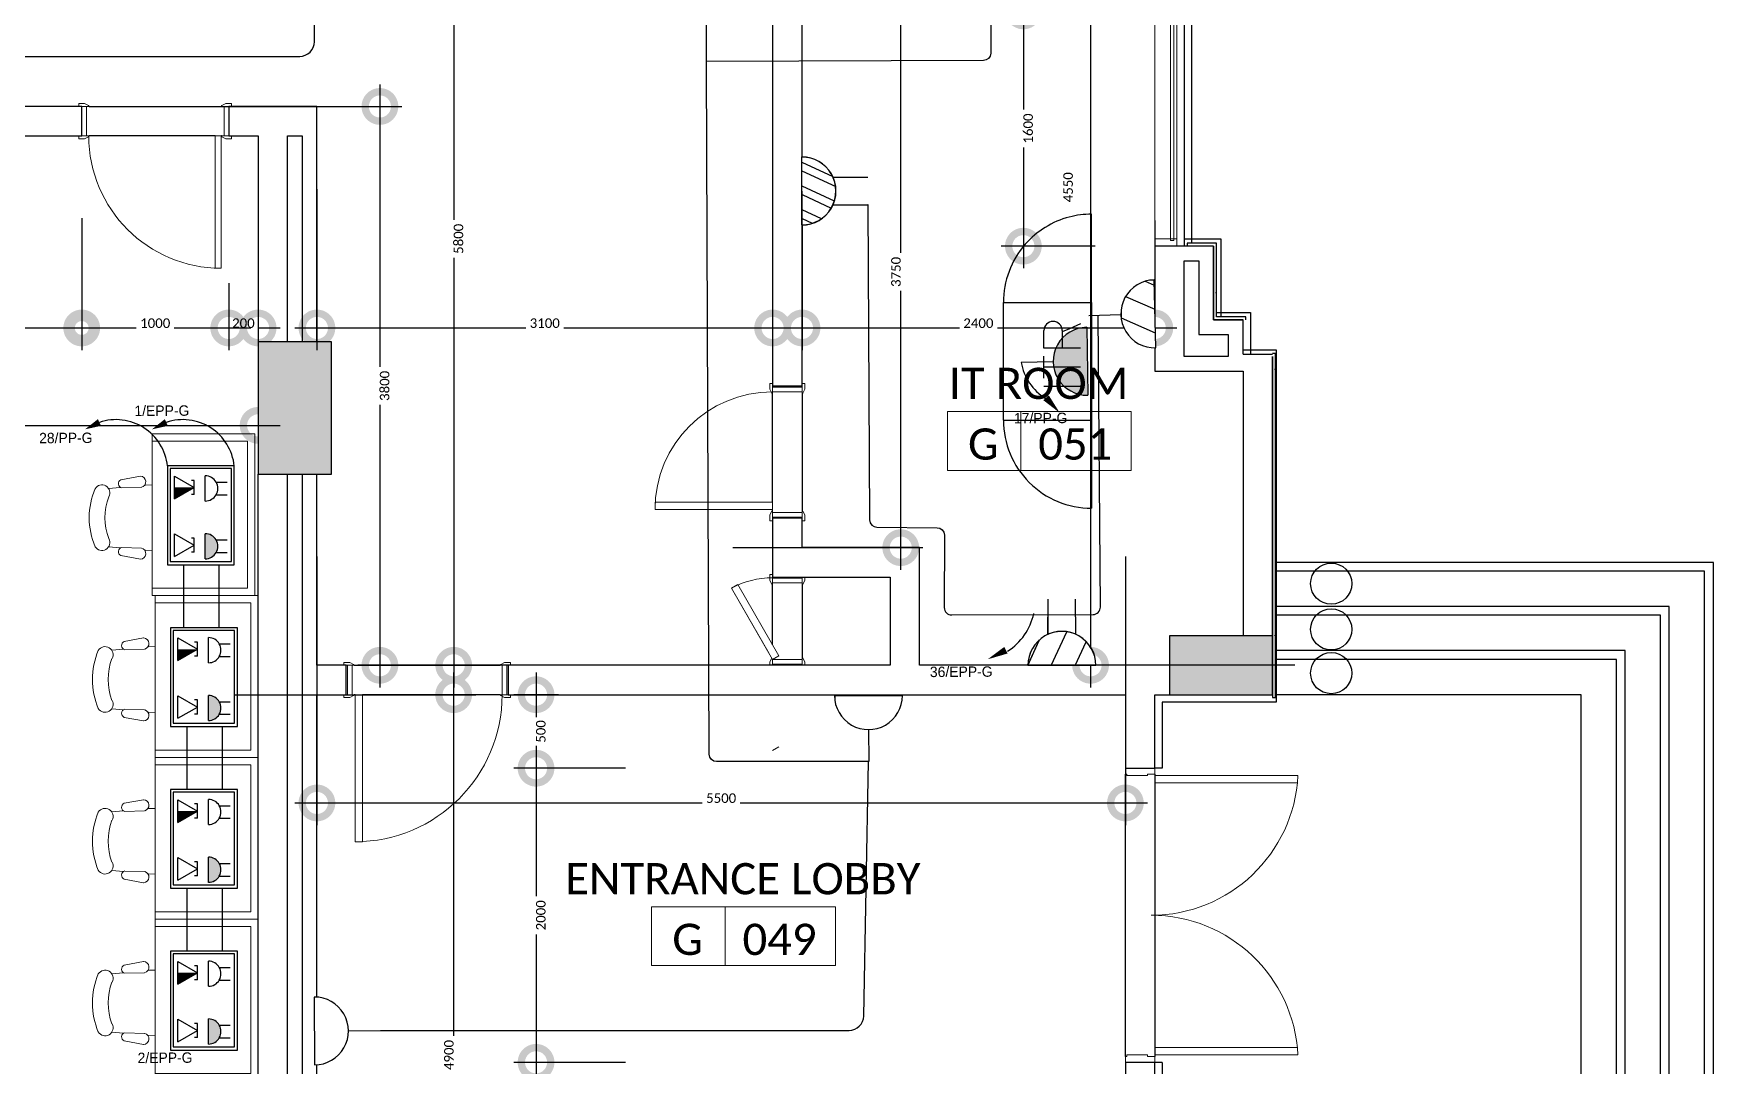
# Model space of a CAD drawing. Header units: metres. Extents: x 15.7 to 112.1, y 4.7 to 71.5.
# Drawn here: x 86.07 to 97.49, y 49.73 to 56.74 of the extents above; entities that cross this region are included whole.
import ezdxf

# ---------------------------------------------------------------- set-up
doc = ezdxf.new("R2010")
doc.units = ezdxf.units.M
doc.set_wipeout_variables(frame=1)
doc.linetypes.add('ECG_Line-Ptrn-Sold', pattern=[9144.001, 9144, -0.001])
doc.layers.get('0').update_dxf_attribs({"color": 3})
for name, color, linetype in [('00', 252, 'Continuous'), ('E-SOCKET', 3, 'Continuous'), ('EL. BLOCK', 3, 'Continuous'), ('PW', 4, 'Continuous')]:
    doc.layers.add(name, color=color, linetype=linetype)
for name, color, linetype, lineweight in [('03-A-XR-GF$0$A-FURN', 55, 'Continuous', 5), ('A-DETL-GENF', 92, 'Continuous', 13), ('A-DIM', 7, 'Continuous', 5), ('A-DOOR', 5, 'Continuous', 5), ('A-ELEV', 1, 'ECG_Line-Ptrn-Sold', 9), ('A-TEXT', 7, 'ECG_Line-Ptrn-Sold', 13), ('A-WIN', 4, 'ECG_Line-Ptrn-Sold', 5), ('E-ELEC-EQPM', 71, 'Continuous', 25)]:
    doc.layers.add(name, color=color, linetype=linetype, lineweight=lineweight)
doc.styles.add('Calibri', font='calibri.ttf', dxfattribs={"height": 0.212639})
doc.dimstyles.new('ECG_Dimn-Detl-100', dxfattribs={"dimscale": 0.3048, "dimtxt": 0.25, "dimasz": 1.312336, "dimexe": 0.492126, "dimexo": 0.0625, "dimgap": 0, "dimtad": 1, "dimdec": 0, "dimlfac": 1000, "dimzin": 0, "dimdsep": 46, "dimtxsty": 'Calibri', "dimblk1": 'DOTSMALL', "dimblk2": 'DOTSMALL', "dimsah": 1, "dimcen": 0.09, "dimdle": 0.492126, "dimazin": 0, "dimtfac": 1, "dimtdec": 4, "dimtix": 1, "dimtmove": 0, "dimatfit": 3, "dimfxl": 0.492126, "dimfxlon": 1, "dimtvp": 1, "dimtolj": 1, "dimtzin": 0, "dimarcsym": 2})
doc.dimstyles.new('ECG_Dimn-Detl-100_1', dxfattribs={"dimscale": 0.3048, "dimtxt": 0.25, "dimasz": 1.312336, "dimexe": 0.492126, "dimexo": 0.0625, "dimgap": 0, "dimtad": 1, "dimdec": 0, "dimlfac": 1000, "dimzin": 0, "dimdsep": 46, "dimtxsty": 'Calibri', "dimblk1": 'DOTSMALL', "dimblk2": 'DOTSMALL', "dimsah": 1, "dimcen": 0.09, "dimdle": 0.492126, "dimazin": 0, "dimtfac": 1, "dimtdec": 4, "dimtix": 1, "dimtmove": 2, "dimatfit": 3, "dimfxl": 0.492126, "dimfxlon": 1, "dimtvp": 1, "dimtolj": 1, "dimtzin": 0, "dimarcsym": 2})
doc.dimstyles.new('ECG_Dimn-Detl-100_2', dxfattribs={"dimscale": 0.3048, "dimtxt": 0.25, "dimasz": 1.312336, "dimexe": 0.492126, "dimexo": 0.0625, "dimgap": 0, "dimtad": 1, "dimdec": 0, "dimlfac": 1000, "dimzin": 0, "dimdsep": 46, "dimtxsty": 'Calibri', "dimblk1": 'DOTSMALL', "dimblk2": 'DOTSMALL', "dimsah": 1, "dimcen": 0.09, "dimdle": 0.492126, "dimazin": 0, "dimtfac": 1, "dimtdec": 4, "dimtix": 1, "dimtmove": 0, "dimatfit": 3, "dimfxl": 0.492126, "dimfxlon": 1, "dimtvp": 1, "dimtolj": 1, "dimtzin": 0, "dimarcsym": 2})
doc.dimstyles.new('ECG_Dimn-Detl-100_4', dxfattribs={"dimscale": 0.3048, "dimtxt": 0.25, "dimasz": 0.82021, "dimexe": 0.492126, "dimexo": 0.0625, "dimgap": 0, "dimtad": 1, "dimdec": 0, "dimlfac": 1000, "dimzin": 0, "dimdsep": 46, "dimtxsty": 'Calibri', "dimblk1": 'OBLIQUE', "dimblk2": 'DOTSMALL', "dimsah": 1, "dimcen": 0.09, "dimdle": 0.492126, "dimazin": 0, "dimtfac": 1, "dimtdec": 4, "dimtix": 1, "dimtmove": 0, "dimatfit": 3, "dimfxl": 0.492126, "dimfxlon": 1, "dimtvp": 1, "dimtolj": 1, "dimtzin": 0, "dimarcsym": 2})
pattern_1 = [(0, (0, 0), (0.406, 0.102), [0.034, -0.271, 0.034, -0.271, -1.626]), (0, (0, 0), (0.406, 0.102), [-0.61, 0.034, -0.576, 0.034, -0.271, -0.711]), (0, (0, 0), (0.406, 0.102), [-1.524, 0.034, -0.17, 0.034, -0.474]), (120, (0.152, 0.051), (-0.29133459, 0.30060631), [0.034, -0.271, 0.034, -0.271, -1.626]), (120, (0.152, 0.051), (-0.29133459, 0.30060631), [-0.61, 0.034, -0.576, 0.034, -0.271, -0.711]), (120, (0.152, 0.051), (-0.29133459, 0.30060631), [-1.524, 0.034, -0.17, 0.034, -0.474]), (240, (0.203, 0.254), (-0.11466541, -0.40260631), [0.034, -0.271, 0.034, -0.271, -1.626]), (240, (0.203, 0.254), (-0.11466541, -0.40260631), [-0.61, 0.034, -0.576, 0.034, -0.271, -0.711]), (240, (0.203, 0.254), (-0.11466541, -0.40260631), [-1.524, 0.034, -0.17, 0.034, -0.474])]

# ---------------------------------------------------------------- blocks, each defined once
blk = doc.blocks.new('ECG_ Door-Single Leaf-Steel - 900x2200 mm-3096168-GROUND FLOOR PLAN')
at = {"layer": 'A-DOOR'}
for p, q in [((-0.467, 0.12), (-0.427, 0.12)), ((-0.467, 0.1), (-0.467, 0.12)), ((-0.427, 0.12), (-0.401, 0.106)), ((0.401, 0.106), (0.427, 0.12)), ((0.427, 0.12), (0.467, 0.12)), ((0.467, 0.12), (0.467, 0.1)), ((-0.397, 0.1), (-0.45, 0.1)), ((-0.442, 0.1), (-0.41, 0.1)), ((-0.442, -0.1), (-0.442, 0.1)), ((-0.41, 0.1), (-0.41, -0.1)), ((0.45, 0.1), (0.397, 0.1)), ((0.41, 0.1), (0.442, 0.1)), ((0.41, -0.1), (0.41, 0.1)), ((0.442, 0.1), (0.442, -0.1)), ((-0.467, -0.12), (-0.467, -0.1)), ((-0.45, -0.1), (-0.397, -0.1)), ((-0.41, -0.1), (-0.442, -0.1)), ((-0.401, -0.106), (-0.427, -0.12)), ((0.34, -0.1), (0.39, -0.1)), ((0.34, -0.9), (0.34, -0.1)), ((0.34, -0.1), (0.34, -0.9)), ((0.39, -0.1), (0.34, -0.1)), ((0.39, -0.1), (0.39, -0.9)), ((0.39, -0.9), (0.39, -0.1)), ((0.397, -0.1), (0.45, -0.1)), ((0.427, -0.12), (0.401, -0.106)), ((0.442, -0.1), (0.41, -0.1)), ((0.467, -0.1), (0.467, -0.12)), ((-0.427, -0.12), (-0.467, -0.12)), ((0.467, -0.12), (0.427, -0.12)), ((0.39, -0.9), (0.34, -0.9)), ((0.34, -0.9), (0.39, -0.9))]:
    blk.add_line(p, q, dxfattribs=at)
for centre, radius, start, end in [((-0.405, 0.099), 0.00806, 7.125, 60.2551), ((0.405, 0.099), 0.00806, 119.7449, 172.875), ((0.39, -0.1), 0.8, 180, 270), ((-0.405, -0.099), 0.00806, 299.7449, 352.875), ((0.405, -0.099), 0.00806, 187.125, 240.2551)]:
    blk.add_arc(centre, radius, start, end, dxfattribs=at)
blk = doc.blocks.new('ECG_Steel Doors and Frames_ External_Double Leaves - ECG_Steel  Doors and Frames_ 2000_2200MM - Double Leaves 4-3097156-GROUND FLOOR PLAN')
at = {"layer": 'A-DOOR'}
for p, q in [((-0.95, 0.1), (-0.95, 1.074)), ((-0.9, 1.07), (-0.9, 0.1)), ((0.9, 1.07), (0.9, 0.1)), ((0.95, 0.1), (0.95, 1.074)), ((-1, 0.1), (-0.96, 0.1)), ((-0.96, 0.1), (-0.96, 0.05)), ((-0.96, 0.05), (-0.95, 0.05)), ((-0.9, 0.1), (-0.95, 0.1)), ((-0.95, 0.05), (-0.95, -0.09)), ((0.9, 0.1), (0.95, 0.1)), ((0.95, 0.05), (0.96, 0.05)), ((0.95, -0.09), (0.95, 0.05)), ((0.96, 0.1), (1, 0.1)), ((0.96, 0.05), (0.96, 0.1)), ((-0.96, -0.1), (-1, -0.1)), ((-0.96, -0.09), (-0.96, -0.1)), ((-0.95, -0.09), (-0.96, -0.09)), ((0.96, -0.09), (0.95, -0.09)), ((0.96, -0.1), (0.96, -0.09)), ((1, -0.1), (0.96, -0.1))]:
    blk.add_line(p, q, dxfattribs=at)
for centre, start, end in [((-1, 0.075), 0, 87.134), ((1, 0.075), 92.866, 180)]:
    blk.add_arc(centre, 1, start, end, dxfattribs=at)
blk = doc.blocks.new('ECG_ Door-Single Leaf-Gnrc - 1000x2200 mm-2067090-GROUND FLOOR PLAN')
at = {"layer": 'A-DOOR'}
for p, q in [((-0.52, 0.12), (-0.48, 0.12)), ((-0.52, 0.1), (-0.52, 0.12)), ((-0.48, 0.12), (-0.454, 0.106)), ((0.454, 0.106), (0.48, 0.12)), ((0.48, 0.12), (0.52, 0.12)), ((0.52, 0.12), (0.52, 0.1)), ((-0.45, 0.1), (-0.5, 0.1)), ((-0.5, 0.1), (-0.468, 0.1)), ((-0.468, 0.1), (-0.468, -0.1)), ((0.5, 0.1), (0.45, 0.1)), ((0.468, 0.1), (0.5, 0.1)), ((0.468, -0.1), (0.468, 0.1)), ((-0.52, -0.12), (-0.52, -0.1)), ((-0.5, -0.1), (-0.45, -0.1)), ((-0.468, -0.1), (-0.5, -0.1)), ((-0.454, -0.106), (-0.48, -0.12)), ((0.408, -0.1), (0.448, -0.1)), ((0.408, -1), (0.408, -0.1)), ((0.408, -0.1), (0.408, -1)), ((0.448, -0.1), (0.408, -0.1)), ((0.448, -0.1), (0.448, -1)), ((0.448, -1), (0.448, -0.1)), ((0.45, -0.1), (0.5, -0.1)), ((0.48, -0.12), (0.454, -0.106)), ((0.5, -0.1), (0.468, -0.1)), ((0.52, -0.1), (0.52, -0.12)), ((-0.48, -0.12), (-0.52, -0.12)), ((0.52, -0.12), (0.48, -0.12)), ((0.448, -1), (0.408, -1)), ((0.408, -1), (0.448, -1))]:
    blk.add_line(p, q, dxfattribs=at)
for centre, radius, start, end in [((-0.458, 0.099), 0.00806, 7.125, 60.2551), ((0.458, 0.099), 0.00806, 119.7449, 172.875), ((-0.458, -0.099), 0.00806, 299.7449, 352.875), ((0.448, -0.1), 0.9, 180, 270), ((0.458, -0.099), 0.00806, 187.125, 240.2551)]:
    blk.add_arc(centre, radius, start, end, dxfattribs=at)
blk = doc.blocks.new('ECG_ Door-Single Leaf-Gnrc - 1100x2200 mm-2522576-GROUND FLOOR PLAN')
at = {"layer": 'A-DOOR'}
for p, q in [((0.44, 1.1), (0.44, 0.1)), ((0.49, 1.1), (0.44, 1.1)), ((0.44, 0.1), (0.44, 1.1)), ((0.44, 1.1), (0.49, 1.1)), ((0.49, 0.1), (0.49, 1.1)), ((0.49, 1.1), (0.49, 0.1)), ((-0.527, 0.12), (-0.567, 0.12)), ((-0.567, 0.12), (-0.567, 0.1)), ((-0.501, 0.106), (-0.527, 0.12)), ((0.527, 0.12), (0.501, 0.106)), ((0.567, 0.12), (0.527, 0.12)), ((0.567, 0.1), (0.567, 0.12)), ((-0.55, 0.1), (-0.497, 0.1)), ((-0.51, 0.1), (-0.542, 0.1)), ((-0.542, 0.1), (-0.542, -0.1)), ((-0.51, -0.1), (-0.51, 0.1)), ((0.44, 0.1), (0.49, 0.1)), ((0.49, 0.1), (0.44, 0.1)), ((0.497, 0.1), (0.55, 0.1)), ((0.51, 0.1), (0.51, -0.1)), ((0.542, 0.1), (0.51, 0.1)), ((0.542, -0.1), (0.542, 0.1)), ((-0.567, -0.1), (-0.567, -0.12)), ((-0.497, -0.1), (-0.55, -0.1)), ((-0.542, -0.1), (-0.51, -0.1)), ((-0.527, -0.12), (-0.501, -0.106)), ((0.55, -0.1), (0.497, -0.1)), ((0.501, -0.106), (0.527, -0.12)), ((0.51, -0.1), (0.542, -0.1)), ((0.567, -0.12), (0.567, -0.1)), ((-0.567, -0.12), (-0.527, -0.12)), ((0.527, -0.12), (0.567, -0.12))]:
    blk.add_line(p, q, dxfattribs=at)
for centre, radius, start, end in [((0.49, 0.1), 1, 90, 180), ((-0.505, 0.099), 0.00806, 7.125, 60.2551), ((0.505, 0.099), 0.00806, 119.7449, 172.875), ((-0.505, -0.099), 0.00806, 299.7449, 352.875), ((0.505, -0.099), 0.00806, 187.125, 240.2551)]:
    blk.add_arc(centre, radius, start, end, dxfattribs=at)
blk = doc.blocks.new('ECG_Door_Single Leave-Cabient - 600x2100 _GCR_  mm-3457584-GROUND FLOOR PLAN')
at = {"layer": 'A-DOOR'}
for p, q in [((0.225, 0.38), (-0.26, 0.1)), ((-0.22, 0.123), (0.225, 0.38)), ((0.25, 0.337), (0.225, 0.38)), ((0.225, 0.38), (0.25, 0.337)), ((-0.235, 0.057), (0.25, 0.337)), ((0.25, 0.337), (-0.235, 0.057)), ((-0.277, 0.12), (-0.3, 0.12)), ((-0.251, 0.106), (-0.277, 0.12)), ((0.277, 0.12), (0.251, 0.106)), ((0.317, 0.12), (0.277, 0.12)), ((0.317, 0.1), (0.317, 0.12)), ((-0.855, 0.057), (-0.88, 0.1)), ((-0.3, 0.1), (-0.26, 0.1)), ((-0.26, 0.1), (-0.292, 0.1)), ((-0.292, 0.1), (-0.292, -0.1)), ((-0.26, 0.1), (-0.235, 0.057)), ((-0.26, -0.1), (-0.26, 0.1)), ((0.247, 0.1), (0.3, 0.1)), ((0.26, 0.1), (0.26, -0.1)), ((0.292, 0.1), (0.26, 0.1)), ((0.292, -0.1), (0.292, 0.1)), ((-0.247, -0.1), (-0.3, -0.1)), ((-0.292, -0.1), (-0.26, -0.1)), ((-0.277, -0.12), (-0.251, -0.106)), ((0.3, -0.1), (0.247, -0.1)), ((0.251, -0.106), (0.277, -0.12)), ((0.26, -0.1), (0.292, -0.1)), ((-0.3, -0.12), (-0.277, -0.12)), ((0.277, -0.12), (0.3, -0.12))]:
    blk.add_line(p, q, dxfattribs=at)
for centre, radius, start, end in [((-0.3, 0.1), 0.595, 360, 28.0737), ((0.255, 0.099), 0.00806, 119.7449, 172.875), ((-0.255, -0.099), 0.00806, 299.7449, 352.875), ((0.255, -0.099), 0.00806, 187.125, 240.2551)]:
    blk.add_arc(centre, radius, start, end, dxfattribs=at)
blk = doc.blocks.new('B806-B02 - CALL CENTER - FURN GROUND FLOOR_dwg_03-A-XR-GF$0$chair-3478258-GROUND FLOOR PLAN')
at = {"layer": '03-A-XR-GF$0$A-FURN'}
for p, q in [((21.982, -2.594), (22.027, -2.595)), ((22.188, -2.615), (22.054, -2.611)), ((22.193, -2.559), (22.061, -2.535)), ((22.199, -2.611), (22.278, -2.618)), ((21.982, -3.041), (22.027, -3.039)), ((22.188, -3.02), (22.054, -3.024)), ((22.193, -3.075), (22.061, -3.099)), ((22.199, -3.023), (22.278, -3.016))]:
    blk.add_line(p, q, dxfattribs=at)
for centre, radius, start, end in [((22.063, -2.573), 0.0384, 93.5132, 255.9932), ((22.182, -2.586), 0.0291, 282.2827, 67.7765), ((22.323, -2.648), 0.0542, 31.265, 209.6825), ((21.898, -2.817), 0.511, 337.2611, 22.7389), ((21.891, -2.817), 0.411, 339.7134, 20.2866), ((22.323, -2.986), 0.0542, 150.3175, 328.735), ((22.063, -3.061), 0.0384, 104.0068, 266.4868), ((22.182, -3.048), 0.0291, 292.2235, 77.7173)]:
    blk.add_arc(centre, radius, start, end, dxfattribs=at)
blk = doc.blocks.new('B806-B02 - CALL CENTER - FURN GROUND FLOOR_dwg_03-A-XR-GF$0$UNIT130-V130-GROUND FLOOR PLAN')
at = {"layer": '03-A-XR-GF$0$A-FURN'}
for p, q in [((-0.725, -1.05), (-0.725, -0.25)), ((-0.025, -1.2), (-0.725, -1.2))]:
    blk.add_line(p, q, dxfattribs=at)
at = {"layer": '03-A-XR-GF$0$A-FURN', "flags": 128}
for points in [[(-0.725, -1.2), (-0.725, -0.1), (-0.025, -0.1)], [(-0.725, -1.15), (-0.075, -1.15), (-0.075, -0.15), (-0.725, -0.15)]]:
    blk.add_lwpolyline(points, dxfattribs=at)
at = {"extrusion": (0, 0, -1), "zscale": -1}
blk.add_blockref('B806-B02 - CALL CENTER - FURN GROUND FLOOR_dwg_03-A-XR-GF$0$chair-3478258-GROUND FLOOR PLAN', (-21.257, 2.147), dxfattribs=at)
blk = doc.blocks.new('B806-B02 - CALL CENTER - FURN GROUND FLOOR_dwg_03-A-XR-GF$0$UNIT130-V152-GROUND FLOOR PLAN')
at = {"layer": '03-A-XR-GF$0$A-FURN'}
for p, q in [((-0.725, -1.05), (-0.725, -0.25)), ((-0.025, -1.2), (-0.725, -1.2))]:
    blk.add_line(p, q, dxfattribs=at)
at = {"layer": '03-A-XR-GF$0$A-FURN', "flags": 128}
for points in [[(-0.725, -1.2), (-0.725, -0.1), (-0.025, -0.1)], [(-0.725, -1.15), (-0.075, -1.15), (-0.075, -0.15), (-0.725, -0.15)]]:
    blk.add_lwpolyline(points, dxfattribs=at)
at = {"extrusion": (0, 0, -1), "zscale": -1}
blk.add_blockref('B806-B02 - CALL CENTER - FURN GROUND FLOOR_dwg_03-A-XR-GF$0$chair-3478258-GROUND FLOOR PLAN', (-21.257, 2.147), dxfattribs=at)
blk = doc.blocks.new('B806-B02 - CALL CENTER - FURN GROUND FLOOR_dwg_03-A-XR-GF$0$UNIT130-V153-GROUND FLOOR PLAN')
at = {"layer": '03-A-XR-GF$0$A-FURN'}
blk.add_line((-0.725, -1.05), (-0.725, -0.25), dxfattribs=at)
at = {"layer": '03-A-XR-GF$0$A-FURN', "flags": 128}
blk.add_lwpolyline([(-0.725, -1.2), (-0.725, -0.1), (-0.025, -0.1), (-0.025, -1.2)], close=True, dxfattribs=at)
blk.add_lwpolyline([(-0.725, -1.15), (-0.075, -1.15), (-0.075, -0.15), (-0.725, -0.15)], dxfattribs=at)
at = {"extrusion": (0, 0, -1), "zscale": -1}
blk.add_blockref('B806-B02 - CALL CENTER - FURN GROUND FLOOR_dwg_03-A-XR-GF$0$chair-3478258-GROUND FLOOR PLAN', (-21.257, 2.147), dxfattribs=at)
blk = doc.blocks.new('B806-B02 - CALL CENTER - FURN GROUND FLOOR_dwg-3278331-GROUND FLOOR PLAN')
at = {"rotation": 359.9999845375016}
for name, p in [('B806-B02 - CALL CENTER - FURN GROUND FLOOR_dwg_03-A-XR-GF$0$UNIT130-V153-GROUND FLOOR PLAN', (87.597, 54.121)), ('B806-B02 - CALL CENTER - FURN GROUND FLOOR_dwg_03-A-XR-GF$0$UNIT130-V152-GROUND FLOOR PLAN', (87.619, 53.021)), ('B806-B02 - CALL CENTER - FURN GROUND FLOOR_dwg_03-A-XR-GF$0$UNIT130-V130-GROUND FLOOR PLAN', (87.619, 51.921)), ('B806-B02 - CALL CENTER - FURN GROUND FLOOR_dwg_03-A-XR-GF$0$UNIT130-V130-GROUND FLOOR PLAN', (87.619, 50.821))]:
    blk.add_blockref(name, p, dxfattribs=at)
blk = doc.blocks.new('Rectangular Mullion - ECG-LEFT-END-MULION-DETAIL-2110308-GROUND FLOOR PLAN')
at = {"layer": 'A-ELEV'}
for p, q in [((72.844, 18.947), (72.844, 17.447)), ((72.95, 18.947), (72.974, 18.947)), ((72.95, 17.447), (72.95, 18.947)), ((72.974, 18.947), (72.974, 17.447)), ((72.994, 18.947), (72.994, 17.447)), ((72.974, 17.447), (72.95, 17.447))]:
    blk.add_line(p, q, dxfattribs=at)
blk = doc.blocks.new('Rectangular Mullion - ECG-LEFT-END-MULION-DETAIL-3044803-GROUND FLOOR PLAN')
at = {"layer": 'A-WIN'}
for p, q in [((0, 0.032), (-0.05, 0.032)), ((-0.05, 0.032), (-0.05, 0.012)), ((-0.05, 0.012), (-0.038, 0.012)), ((-0.038, 0.012), (-0.038, -0.012)), ((0, -0.118), (0, 0.032)), ((-0.05, -0.012), (-0.05, -0.118)), ((-0.038, -0.012), (-0.05, -0.012)), ((-0.05, -0.118), (0, -0.118))]:
    blk.add_line(p, q, dxfattribs=at)
blk = doc.blocks.new('ECG_G-Tag-Room - ECG_G-Tag-Room-Engl-1568319-GROUND FLOOR PLAN')
at = {"layer": 'A-TEXT'}
for p, q in [((-0.00625, 0), (-0.00625, -0.004)), ((0.00625, 0), (-0.00625, 0)), ((-0.00125, -0.004), (-0.00125, 0)), ((0.00625, 0), (0.00625, -0.004)), ((0.00625, -0.004), (-0.00625, -0.004))]:
    blk.add_line(p, q, dxfattribs=at)
blk = doc.blocks.new('_DotSmall')
at = {"color": 0, "linetype": 'ByBlock', "const_width": 0.5}
blk.add_lwpolyline([(-0.0625, 0, 1), (0.0625, 0, 1)], format="xyb", close=True, dxfattribs=at)
blk = doc.blocks.new('_Oblique')
at = {"color": 0, "linetype": 'ByBlock', "lineweight": -2}
blk.add_line((-0.5, -0.5), (0.5, 0.5), dxfattribs=at)
blk = doc.blocks.new('SS')
at = {"color": 3}
blk.add_wipeout([(-0.231, 0), (-0.222, 0.062), (-0.202, 0.111), (-0.167, 0.159), (-0.126, 0.193), (-0.069, 0.22), (-0.025, 0.229), (0.05, 0.225), (0.112, 0.201), (0.155, 0.171), (0.195, 0.123), (0.218, 0.077), (0.229, 0.025), (0.229, 0)], dxfattribs=at)
at = {"layer": 'E-SOCKET', "color": 3}
for points in [[(0, 0.231), (-0.002, 0.449)], [(0.231, 0), (-0.231, 0)]]:
    blk.add_lwpolyline(points, dxfattribs=at)
blk.add_arc((0, 0), 0.231, 359.9102, 180.0898, dxfattribs=at)
blk = doc.blocks.new('DS')
h = blk.add_hatch()
h.set_pattern_fill('ANSI31', color=3)
h.set_pattern_definition([(45, (-2469.6962, 715.3544), (-2.245064, 2.245064), [])])
h.paths.add_polyline_path([(0.195, 0.124), (0.155, 0.171), (0.112, 0.202), (0.05, 0.226), (-0.025, 0.23), (-0.069, 0.22), (-0.126, 0.194), (-0.167, 0.16), (-0.202, 0.111), (-0.222, 0.062), (-0.231, 0), (0.229, 0), (0.229, 0.026), (0.218, 0.077)])
edge = h.paths.add_edge_path()
edge.add_line((0.195, 0.124), (0.218, 0.077))
edge.add_line((0.229, 0), (-0.231, 0))
edge.add_line((-0.126, 0.194), (-0.069, 0.22))
at = {"color": 3}
blk.add_wipeout([(-0.231, 0), (-0.222, 0.062), (-0.202, 0.111), (-0.167, 0.16), (-0.126, 0.194), (-0.069, 0.22), (-0.025, 0.23), (0.05, 0.226), (0.112, 0.202), (0.155, 0.171), (0.195, 0.124), (0.218, 0.077), (0.229, 0.026), (0.229, 0)], dxfattribs=at)
at = {"layer": 'E-SOCKET', "color": 3}
for points in [[(-0.095, 0.211), (-0.094, 0.449)], [(0.094, 0.211), (0.093, 0.449)], [(0.231, 0), (-0.231, 0)]]:
    blk.add_lwpolyline(points, dxfattribs=at)
blk.add_arc((0, 0), 0.231, 359.9102, 180.0898, dxfattribs=at)
blk = doc.blocks.new('EDS')
h = blk.add_hatch()
h.set_pattern_fill('ANSI31', color=3, scale=0.04614, angle=20)
h.set_pattern_definition([(65, (-0.00138, 0.00036), (-0.13277, 0.06191), [])])
h.paths.add_polyline_path([(0.229, 0, 1.001569), (-0.232, 0)])
at = {"layer": 'E-SOCKET', "color": 3}
for points in [[(-0.095, 0.211), (-0.094, 0.449)], [(0.094, 0.211), (0.093, 0.449)], [(0.231, 0), (-0.231, 0)]]:
    blk.add_lwpolyline(points, dxfattribs=at)
blk.add_arc((0, 0), 0.231, 359.9102, 180.0898, dxfattribs=at)
blk = doc.blocks.new('ESS')
at = {"color": 3}
blk.add_wipeout([(-0.231, 0), (-0.222, 0.062), (-0.202, 0.111), (-0.167, 0.16), (-0.126, 0.194), (-0.069, 0.22), (-0.025, 0.23), (0.05, 0.226), (0.112, 0.202), (0.155, 0.171), (0.195, 0.124), (0.218, 0.077), (0.229, 0.026), (0.229, 0)], dxfattribs=at)
h = blk.add_hatch()
h.set_pattern_fill('ANSI31', color=3, scale=0.04614, angle=20)
h.paths.add_polyline_path([(0.231, 0, 1.001569), (-0.231, 0)])
at = {"layer": 'E-SOCKET', "color": 3}
for points in [[(0, 0.231), (-0.002, 0.449)], [(0.231, 0), (-0.231, 0)]]:
    blk.add_lwpolyline(points, dxfattribs=at)
blk.add_arc((0, 0), 0.231, 359.9102, 180.0898, dxfattribs=at)
blk = doc.blocks.new('ECG_DATA_RACK  42U _ 600X800 - with Two Door open - DATA RACK 600X800 42U-2343145-GROUND FLOOR PLAN - LOW CURRENT  SYSTEMS')
at = {"layer": 'A-DETL-GENF', "color": 162, "lineweight": 25}
for p, q in [((-301, 400), (-301, 1000)), ((299, 400), (-301, 400)), ((-301, -400), (-301, 400)), ((299, 400), (299, -400)), ((-226, 171), (24, 171)), ((24, 116), (24, 78)), ((-226, 41), (-150, 41)), ((-150, 41), (24, 41)), ((24, 78), (24, -34)), ((-226, -89), (-150, -89)), ((-150, -89), (24, -89)), ((-101, -208), (-101, -89)), ((24, -89), (24, -208)), ((-226, -255), (-150, -221)), ((-150, -221), (-101, -200)), ((-301, -400), (-301, -1000)), ((-150, -400), (-301, -400)), ((150, -400), (-150, -400)), ((299, -400), (150, -400))]:
    blk.add_line(p, q, dxfattribs=at)
for centre, radius, start, end in [((-301, 400), 600, 360, 90), ((-39, -208), 62.6, 180, 0), ((-301, -400), 600, 318.8335, 0), ((-301, -400), 600, 284.6337, 318.8335), ((-301, -400), 600, 270, 284.6337)]:
    blk.add_arc(centre, radius, start, end, dxfattribs=at)
blk = doc.blocks.new('PS')
at = {"layer": 'E-SOCKET'}
h = blk.add_hatch(color=3, dxfattribs=at)
h.dxf.hatch_style = 1
h.paths.add_polyline_path([(0.231, 0.03, 1.001569), (-0.231, 0.03)])
at = {"layer": 'E-SOCKET', "color": 3}
for points in [[(0, 0.261), (-0.001, 0.479)], [(0.231, 0.03), (-0.231, 0.03)]]:
    blk.add_lwpolyline(points, dxfattribs=at)
blk.add_arc((0, 0.03), 0.231, 359.9102, 180.0898, dxfattribs=at)

msp = doc.modelspace()

# ---------------------------------------------------------------- hatches: boundary and pattern name
at = {"layer": '00'}
h = msp.add_hatch(dxfattribs=at)
h.set_pattern_fill('FP_3', color=256, style=0, pattern_type=2)
h.set_pattern_definition(pattern_1)
h.paths.add_polyline_path([(94.1139, 54.8173), (94.1139, 55.3123), (94.1089, 55.3123), (94.1089, 54.8173)], flags=0)
for points in [[(87.8939, 53.7473), (88.0939, 53.7473), (88.0939, 54.6473), (87.5939, 54.6473), (87.5939, 53.7473), (87.7939, 53.7473)], [(94.3415, 52.2473), (94.4939, 52.2473), (94.4939, 52.6473), (93.7939, 52.6473), (93.7939, 52.2473)]]:
    msp.add_hatch(color=256, dxfattribs=at).paths.add_polyline_path(points, flags=0)
h = msp.add_hatch(dxfattribs=at)
h.set_pattern_fill('FP_3', color=256, style=0, pattern_type=2)
h.set_pattern_definition(pattern_1)
h.paths.add_polyline_path([(94.5139, 52.2273), (94.5139, 54.5673), (94.5089, 54.5673), (94.5089, 52.2273)], flags=0)
at = {"layer": 'E-SOCKET', "lineweight": -3, "ltscale": 0.05, "transparency": 33554658}
h = msp.add_hatch(color=1, dxfattribs=at)
h.dxf.hatch_style = 1
edge = h.paths.add_edge_path()
edge.add_line((87.2341, 53.1715), (87.2341, 53.3424))
edge.add_ellipse((87.2341, 53.257), major_axis=(0.0604, -0.0604), ratio=1, start_angle=-45, end_angle=135, ccw=False)
h = msp.add_hatch(color=1, dxfattribs=at)
h.dxf.hatch_style = 1
edge = h.paths.add_edge_path()
edge.add_line((87.2557, 52.0715), (87.2557, 52.2424))
edge.add_ellipse((87.2557, 52.157), major_axis=(0.0604, -0.0604), ratio=1, start_angle=-45, end_angle=135, ccw=False)
h = msp.add_hatch(color=1, dxfattribs=at)
h.dxf.hatch_style = 1
edge = h.paths.add_edge_path()
edge.add_line((87.2557, 50.9715), (87.2557, 51.1424))
edge.add_ellipse((87.2557, 51.057), major_axis=(0.0604, -0.0604), ratio=1, start_angle=-45, end_angle=135, ccw=False)
h = msp.add_hatch(color=1, dxfattribs=at)
h.dxf.hatch_style = 1
edge = h.paths.add_edge_path()
edge.add_line((87.2557, 49.8715), (87.2557, 50.0424))
edge.add_ellipse((87.2557, 49.957), major_axis=(0.0604, -0.0604), ratio=1, start_angle=-45, end_angle=135, ccw=False)
at = {"layer": 'EL. BLOCK', "linetype": 'ByBlock'}
h = msp.add_hatch(color=4, dxfattribs=at)
h.dxf.hatch_style = 1
h.paths.add_polyline_path([(87.1591, 53.6563), (87.0258, 53.6563), (87.0258, 53.5793)])
h = msp.add_hatch(color=4, dxfattribs=at)
h.dxf.hatch_style = 1
h.paths.add_polyline_path([(87.1807, 52.5563), (87.0474, 52.5563), (87.0474, 52.4793)])
h = msp.add_hatch(color=4, dxfattribs=at)
h.dxf.hatch_style = 1
h.paths.add_polyline_path([(87.1807, 51.4563), (87.0474, 51.4563), (87.0474, 51.3793)])
h = msp.add_hatch(color=4, dxfattribs=at)
h.dxf.hatch_style = 1
h.paths.add_polyline_path([(87.1807, 50.3563), (87.0474, 50.3563), (87.0474, 50.2793)])

# ---------------------------------------------------------------- linework, layer by layer
msp.add_lwpolyline([(93.8454, 62.2034), (92.6276, 62.2034, 0.4142136), (92.5776, 62.1534), (92.5776, 56.6098, -0.4130604), (92.5278, 56.5598), (90.6447, 56.5524)], format="xyb")
at = {"color": 3}
msp.add_lwpolyline([(75.1593, 56.5875), (87.8766, 56.5875, 0.4142136), (87.9766, 56.6875), (87.9766, 58.1292), (90.7541, 58.1292), (90.7563, 57.6982)], format="xyb", dxfattribs=at)
at = {"elevation": 5.594}
msp.add_lwpolyline([(86.4167, 54.0519, 0, 0.05, 0), (86.5145, 54.0982, 0.05, 0.05, 0)], format="xyseb", dxfattribs=at)
at = {"color": 1, "elevation": 5.594}
msp.add_lwpolyline([(86.8718, 54.0519, 0, 0.05, 0), (86.9696, 54.0982, 0.05, 0.05, 0)], format="xyseb", dxfattribs=at)
at = {"color": 3}
for points in [[(87.0873, 53.1309), (87.0873, 52.7026)], [(87.1089, 52.0309), (87.1089, 51.6026)], [(87.1089, 50.9309), (87.1089, 50.5026)]]:
    msp.add_lwpolyline(points, dxfattribs=at)
at = {"color": 1}
for points in [[(87.3277, 53.1309), (87.3277, 52.7026)], [(87.3493, 52.0309), (87.3493, 51.6026)], [(87.3493, 50.9309), (87.3493, 50.5026)]]:
    msp.add_lwpolyline(points, dxfattribs=at)
msp.add_lwpolyline([(92.5568, 52.4879, 0, 0.05, 0), (92.6812, 52.5499, 0.05, 0.05, 0)], format="xyseb", dxfattribs=at)
msp.add_arc((86.6266, 53.7656), 0.3521, 6.0268, 108.61281)
msp.add_arc((87.0817, 53.7656), 0.3521, 6.0268, 108.61281, dxfattribs=at)
at = {"layer": '00'}
for p, q in [((91.0939, 58.2473), (91.0939, 54.3473)), ((93.9439, 57.1973), (93.9439, 55.3173)), ((91.2939, 54.3473), (91.2939, 56.9973)), ((93.8939, 56.8973), (93.8939, 55.2973)), ((86.3939, 56.2473), (82.5939, 56.2473)), ((86.3939, 56.0473), (86.3939, 56.2473)), ((86.4439, 56.2473), (87.3439, 56.2473)), ((86.4439, 56.2473), (87.3439, 56.2473)), ((87.9939, 56.2473), (87.3939, 56.2473)), ((87.3939, 56.2473), (87.3939, 56.0473)), ((87.9939, 54.6473), (87.9939, 56.2473)), ((82.5939, 56.0473), (86.3939, 56.0473)), ((87.3019, 56.0473), (86.4439, 56.0473)), ((87.3019, 56.0473), (86.4439, 56.0473)), ((87.3439, 56.0473), (87.3419, 56.0473)), ((87.3439, 56.0473), (87.3419, 56.0473)), ((87.3939, 56.0473), (87.5939, 56.0473)), ((87.5939, 56.0473), (87.5939, 54.6473)), ((87.7939, 54.6473), (87.7939, 56.0473)), ((87.7939, 56.0473), (87.8939, 56.0473)), ((87.8939, 56.0473), (87.8939, 54.6473)), ((93.8939, 55.3473), (94.1439, 55.3473)), ((94.1139, 55.3173), (93.9139, 55.3173)), ((93.9139, 55.3173), (93.9139, 55.2973)), ((94.1139, 54.8173), (94.1139, 55.3173)), ((94.1439, 55.3473), (94.1439, 54.8173)), ((93.6939, 55.2973), (93.6939, 54.4473)), ((94.0939, 55.2973), (93.6939, 55.2973)), ((93.8939, 54.5473), (93.8939, 55.1973)), ((93.8939, 55.1973), (93.9939, 55.1973)), ((94.0939, 55.2973), (93.9139, 55.2973)), ((93.9939, 55.1973), (93.9939, 54.6973)), ((94.0939, 54.7973), (94.0939, 55.2973)), ((94.0939, 55.2973), (94.0939, 54.7973)), ((94.2939, 54.7973), (94.0939, 54.7973)), ((94.0939, 54.7973), (94.2939, 54.7973)), ((94.1139, 54.8473), (94.3439, 54.8473)), ((94.3139, 54.8173), (94.1139, 54.8173)), ((94.2939, 54.5623), (94.2939, 54.7973)), ((94.3139, 54.7973), (94.3139, 54.8173)), ((94.3439, 54.8473), (94.3439, 54.5623)), ((87.7939, 54.6473), (87.5939, 54.6473)), ((87.5939, 54.6473), (87.5939, 53.7473)), ((87.8939, 54.6473), (87.7939, 54.6473)), ((87.9939, 54.6473), (87.8939, 54.6473)), ((88.0939, 54.6473), (87.9939, 54.6473)), ((88.0939, 53.7473), (88.0939, 54.6473)), ((93.9939, 54.6973), (94.1939, 54.6973)), ((94.1939, 54.6973), (94.1939, 54.5473)), ((94.1939, 54.5473), (93.8939, 54.5473)), ((94.2939, 54.5923), (94.5189, 54.5923)), ((94.2939, 54.5623), (94.4939, 54.5623)), ((94.5139, 54.5673), (94.4939, 54.5673)), ((94.4939, 52.6473), (94.4939, 54.5473)), ((94.4939, 54.5473), (94.4939, 52.2273)), ((94.5139, 52.2273), (94.5139, 54.5673)), ((94.5189, 54.5923), (94.5189, 52.1973)), ((93.6939, 54.4473), (94.2939, 54.4473)), ((94.2939, 54.4473), (94.2939, 52.6473)), ((91.0939, 54.3473), (91.2939, 54.3473)), ((91.0939, 53.5573), (91.0939, 54.2943)), ((91.0939, 53.5573), (91.0939, 54.2943)), ((91.2939, 54.2943), (91.2939, 53.5003)), ((91.2939, 54.2943), (91.2939, 53.5003)), ((87.5939, 38.5473), (87.5939, 53.7473)), ((87.5939, 53.7473), (87.7939, 53.7473)), ((87.7939, 47.3473), (87.7939, 53.7473)), ((87.7939, 53.7473), (87.8939, 53.7473)), ((87.8939, 53.7473), (87.8939, 47.3473)), ((87.8939, 53.7473), (87.9939, 53.7473)), ((87.9939, 52.4473), (87.9939, 53.7473)), ((87.9939, 53.7473), (88.0939, 53.7473)), ((91.0939, 53.5003), (91.0939, 53.5073)), ((91.0939, 53.5003), (91.0939, 53.5073)), ((91.2939, 53.4473), (91.0939, 53.4473)), ((91.0939, 53.4473), (91.0939, 53.0473)), ((91.2939, 53.2473), (91.2939, 53.4473)), ((92.0939, 53.2473), (91.2939, 53.2473)), ((92.0939, 52.4473), (92.0939, 53.2473)), ((97.4939, 53.1473), (94.5189, 53.1473)), ((97.4939, 48.3473), (97.4939, 53.1473)), ((91.0939, 53.0473), (91.8939, 53.0473)), ((91.8939, 53.0473), (91.8939, 52.4473)), ((97.4339, 53.0873), (94.5189, 53.0873)), ((97.4339, 48.4073), (97.4339, 53.0873)), ((91.0939, 52.5873), (91.0939, 52.9943)), ((91.2939, 52.9943), (91.2939, 52.5003)), ((97.1939, 52.8473), (94.5189, 52.8473)), ((97.1939, 48.6473), (97.1939, 52.8473)), ((97.1339, 52.7873), (94.5189, 52.7873)), ((97.1339, 48.7073), (97.1339, 52.7873)), ((94.2939, 52.6473), (93.7939, 52.6473)), ((93.7939, 52.6473), (93.7939, 52.4473)), ((94.4939, 52.6473), (94.2939, 52.6473)), ((94.4939, 52.2473), (94.4939, 52.6473)), ((96.8939, 52.5473), (94.5189, 52.5473)), ((96.8339, 52.4873), (94.5189, 52.4873)), ((96.8339, 49.0073), (96.8339, 52.4873)), ((96.8939, 48.9473), (96.8939, 52.5473)), ((88.1939, 52.4473), (87.9939, 52.4473)), ((88.1939, 52.2473), (88.1939, 52.4473)), ((88.2469, 52.4473), (89.2409, 52.4473)), ((88.2469, 52.4473), (89.2409, 52.4473)), ((91.8939, 52.4473), (89.2939, 52.4473)), ((89.2939, 52.4473), (89.2939, 52.2473)), ((93.7939, 52.4473), (92.0939, 52.4473)), ((93.7939, 52.4473), (93.7939, 52.2473)), ((87.9939, 47.3473), (87.9939, 52.2473)), ((87.9939, 52.2473), (88.1939, 52.2473)), ((88.2539, 52.2473), (88.2469, 52.2473)), ((88.2539, 52.2473), (88.2469, 52.2473)), ((89.2409, 52.2473), (88.3039, 52.2473)), ((89.2409, 52.2473), (88.3039, 52.2473)), ((89.2939, 52.2473), (93.4939, 52.2473)), ((93.4939, 52.2473), (93.4939, 51.7473)), ((93.6939, 52.2473), (93.7939, 52.2473)), ((93.6939, 51.7473), (93.6939, 52.2473)), ((93.7939, 52.2473), (94.4939, 52.2473)), ((94.4939, 52.2273), (94.5139, 52.2273)), ((96.5939, 52.2473), (94.5189, 52.2473)), ((96.5939, 52.2473), (94.5189, 52.2473)), ((96.5939, 49.2473), (96.5939, 52.2473)), ((96.5939, 49.2473), (96.5939, 52.2473)), ((94.5189, 52.1973), (93.7439, 52.1973)), ((93.7439, 52.1973), (93.7439, 51.7473)), ((93.4939, 51.7473), (93.6939, 51.7473)), ((93.4939, 49.7873), (93.4939, 51.7073)), ((93.4939, 49.7873), (93.4939, 51.7073)), ((93.7439, 51.7473), (93.6939, 51.7473)), ((93.6939, 51.7073), (93.6939, 49.7873)), ((93.6939, 51.7073), (93.6939, 49.7873)), ((93.4939, 49.7473), (93.4939, 49.2473)), ((93.6939, 49.7473), (93.4939, 49.7473)), ((93.6939, 49.2473), (93.6939, 49.7473)), ((93.7439, 49.7473), (93.6939, 49.7473)), ((93.7439, 49.7473), (93.7439, 49.2973))]:
    msp.add_line(p, q, dxfattribs=at)
for centre in [(94.8939, 53.0024), (94.8939, 52.6914), (94.8939, 52.3938)]:
    msp.add_circle(centre, 0.14, dxfattribs=at)
at = {"layer": 'E-SOCKET', "color": 3}
for p, q in [((87.2342, 53.5643), (87.2342, 53.7352)), ((87.3082, 53.6923), (87.3832, 53.6923)), ((87.3082, 53.6072), (87.3829, 53.6072)), ((87.2342, 53.1713), (87.2342, 53.3422)), ((87.3082, 53.2994), (87.3832, 53.2994)), ((87.3082, 53.2142), (87.3829, 53.2142)), ((87.2557, 52.4643), (87.2557, 52.6352)), ((87.3298, 52.5923), (87.4048, 52.5923)), ((87.3298, 52.5072), (87.4044, 52.5072)), ((87.2557, 52.0713), (87.2557, 52.2422)), ((87.3298, 52.1994), (87.4048, 52.1994)), ((87.3298, 52.1142), (87.4044, 52.1142)), ((87.2557, 51.3643), (87.2557, 51.5352)), ((87.3298, 51.4923), (87.4048, 51.4923)), ((87.3298, 51.4072), (87.4044, 51.4072)), ((87.2557, 50.9713), (87.2557, 51.1422)), ((87.3298, 51.0994), (87.4048, 51.0994)), ((87.3298, 51.0142), (87.4044, 51.0142)), ((87.2557, 50.2643), (87.2557, 50.4352)), ((87.3298, 50.3923), (87.4048, 50.3923)), ((87.3298, 50.3072), (87.4044, 50.3072)), ((87.2557, 49.8713), (87.2557, 50.0422)), ((87.3298, 49.9994), (87.4048, 49.9994)), ((87.3298, 49.9142), (87.4044, 49.9142))]:
    msp.add_line(p, q, dxfattribs=at)
for points in [[(87.4318, 53.8026), (86.9767, 53.8026), (86.9767, 53.1309), (87.4318, 53.1309)], [(87.4534, 52.7026), (86.9983, 52.7026), (86.9983, 52.0309), (87.4534, 52.0309)], [(87.4534, 51.6026), (86.9983, 51.6026), (86.9983, 50.9309), (87.4534, 50.9309)], [(87.4534, 50.5026), (86.9983, 50.5026), (86.9983, 49.8309), (87.4534, 49.8309)]]:
    msp.add_lwpolyline(points, close=True, dxfattribs=at)
at = {"layer": 'E-SOCKET', "color": 3, "ltscale": 1000}
for points in [[(87.4123, 53.7849), (86.995, 53.7849), (86.995, 53.1535), (87.4123, 53.1535)], [(87.4339, 52.6849), (87.0166, 52.6849), (87.0166, 52.0535), (87.4339, 52.0535)], [(87.4339, 51.5849), (87.0166, 51.5849), (87.0166, 50.9535), (87.4339, 50.9535)], [(87.4339, 50.4849), (87.0166, 50.4849), (87.0166, 49.8535), (87.4339, 49.8535)]]:
    msp.add_lwpolyline(points, close=True, dxfattribs=at)
at = {"layer": 'E-SOCKET', "color": 3}
for centre in [(87.2342, 53.6498), (87.2342, 53.2568), (87.2557, 52.5498), (87.2557, 52.1568), (87.2557, 51.4498), (87.2557, 51.0568), (87.2557, 50.3498), (87.2557, 49.9568)]:
    msp.add_ellipse(centre, major_axis=(0.0604, -0.0604), ratio=1, start_param=-0.7853982, end_param=2.3561945, dxfattribs=at)
at = {"layer": 'PW', "color": 4}
for p, q in [((87.0258, 53.5793), (87.0258, 53.7333)), ((87.0258, 53.5793), (87.1591, 53.6563)), ((87.1591, 53.7043), (87.1406, 53.7043)), ((87.1591, 53.6083), (87.1406, 53.6083)), ((87.1591, 53.6083), (87.1591, 53.7043)), ((87.0258, 53.1866), (87.0258, 53.3406)), ((87.0258, 53.1866), (87.1591, 53.2636)), ((87.1591, 53.3116), (87.1406, 53.3116)), ((87.1591, 53.2156), (87.1591, 53.3116)), ((87.1591, 53.2156), (87.1406, 53.2156)), ((87.0474, 52.4793), (87.0474, 52.6333)), ((87.1807, 52.6043), (87.1622, 52.6043)), ((87.1807, 52.5083), (87.1807, 52.6043)), ((87.0474, 52.4793), (87.1807, 52.5563)), ((87.1807, 52.5083), (87.1622, 52.5083)), ((87.0474, 52.0866), (87.0474, 52.2406)), ((87.0474, 52.0866), (87.1807, 52.1636)), ((87.1807, 52.2116), (87.1622, 52.2116)), ((87.1807, 52.1156), (87.1622, 52.1156)), ((87.1807, 52.1156), (87.1807, 52.2116)), ((87.0474, 51.3793), (87.0474, 51.5333)), ((87.0474, 51.3793), (87.1807, 51.4563)), ((87.1807, 51.5043), (87.1622, 51.5043)), ((87.1807, 51.4083), (87.1807, 51.5043)), ((87.1807, 51.4083), (87.1622, 51.4083)), ((87.0474, 50.9866), (87.0474, 51.1406)), ((87.1807, 51.1116), (87.1622, 51.1116)), ((87.1807, 51.0156), (87.1807, 51.1116)), ((87.0474, 50.9866), (87.1807, 51.0636)), ((87.1807, 51.0156), (87.1622, 51.0156)), ((87.0474, 50.2793), (87.0474, 50.4333)), ((87.1807, 50.4043), (87.1622, 50.4043)), ((87.1807, 50.3083), (87.1807, 50.4043)), ((87.0474, 50.2793), (87.1807, 50.3563)), ((87.1807, 50.3083), (87.1622, 50.3083)), ((87.0474, 49.8866), (87.0474, 50.0406)), ((87.0474, 49.8866), (87.1807, 49.9636)), ((87.1807, 50.0116), (87.1622, 50.0116)), ((87.1807, 49.9156), (87.1807, 50.0116)), ((87.1807, 49.9156), (87.1622, 49.9156))]:
    msp.add_line(p, q, dxfattribs=at)
for points in [[(87.0258, 53.7333), (87.1591, 53.6563)], [(87.0258, 53.3406), (87.1591, 53.2636)], [(87.0474, 52.6333), (87.1807, 52.5563)], [(87.0474, 52.2406), (87.1807, 52.1636)], [(87.0474, 51.5333), (87.1807, 51.4563)], [(87.0474, 51.1406), (87.1807, 51.0636)], [(87.0474, 50.4333), (87.1807, 50.3563)], [(87.0474, 50.0406), (87.1807, 49.9636)]]:
    msp.add_lwpolyline(points, dxfattribs=at)

# ---------------------------------------------------------------- block references
at = {"layer": '00'}
for name, p in [('Rectangular Mullion - ECG-LEFT-END-MULION-DETAIL-2110308-GROUND FLOOR PLAN', (20.85, 37.9)), ('ECG_ Door-Single Leaf-Gnrc - 1000x2200 mm-2067090-GROUND FLOOR PLAN', (86.8939, 56.1473)), ('B806-B02 - CALL CENTER - FURN GROUND FLOOR_dwg-3278331-GROUND FLOOR PLAN', (0, 0))]:
    msp.add_blockref(name, p, dxfattribs=at)
for name, p, rotation in [('Rectangular Mullion - ECG-LEFT-END-MULION-DETAIL-3044803-GROUND FLOOR PLAN', (93.8119, 55.2973), 270), ('ECG_ Door-Single Leaf-Steel - 900x2200 mm-3096168-GROUND FLOOR PLAN', (91.1939, 53.8973), 269.9999999999993), ('ECG_Door_Single Leave-Cabient - 600x2100 _GCR_  mm-3457584-GROUND FLOOR PLAN', (91.1939, 52.7473), 89.99999999999932), ('ECG_ Door-Single Leaf-Gnrc - 1100x2200 mm-2522576-GROUND FLOOR PLAN', (88.7439, 52.3473), 180), ('ECG_Steel Doors and Frames_ External_Double Leaves - ECG_Steel  Doors and Frames_ 2000_2200MM - Double Leaves 4-3097156-GROUND FLOOR PLAN', (93.5939, 50.7473), 269.9999999999995)]:
    msp.add_blockref(name, p, dxfattribs=dict(at, rotation=rotation))
at = {"layer": '00', "xscale": 99.99999999999993, "yscale": 99.99999999999993, "zscale": 99.99999999999993}
for p in [(92.9077, 54.1729), (90.896, 50.8048)]:
    msp.add_blockref('ECG_G-Tag-Room - ECG_G-Tag-Room-Engl-1568319-GROUND FLOOR PLAN', p, dxfattribs=at)

# ---------------------------------------------------------------- texts
at = {"color": 1}
for s, p in [('1/EPP-G', (86.7527, 54.1421, 1.8899)), ('36/EPP-G', (92.1642, 52.3669)), ('2/EPP-G', (86.7743, 49.7421, 1.8899))]:
    msp.add_text(s, height=0.07079, rotation=0.34512, dxfattribs=at).set_placement(p)
msp.add_text('28/PP-G', height=0.07079, rotation=0.34512).set_placement((86.1044, 53.9569, 1.8899))
at = {"layer": '00', "attachment_point": 2, "line_spacing_factor": 1.156427, "style": 'Calibri'}
for s, insert, char_height, width in [('IT ROOM', (92.9029, 54.4705), 0.21264, 1.485), ('\\fCalibri|b0|i0|c178|p34|;G', (92.5274, 54.058), 0.212639, 0.255), ('051', (93.1529, 54.058), 0.21264, 0.612), ('ENTRANCE LOBBY', (90.8912, 51.1024), 0.212639, 2.931), ('\\fCalibri|b0|i0|c178|p34|;G', (90.5156, 50.6899), 0.212639, 0.255), ('049', (91.1412, 50.6899), 0.21264, 0.612)]:
    msp.add_mtext(s, dxfattribs=dict(at, insert=insert, char_height=char_height, width=width))

# ---------------------------------------------------------------- dimensions: what is measured, and where the dimension line sits
at = {"layer": 'A-DIM'}
for base, p1, p2, dimstyle, override in [((88.9246, 52.4473), (89.0746, 58.2473), (89.0746, 52.4473), 'ECG_Dimn-Detl-100', {"dimpost": '<>', "dimfxl": 5.8}), ((91.9656, 56.9973), (91.8156, 53.2473), (91.8156, 56.9973), 'ECG_Dimn-Detl-100', {"dimpost": '<>', "dimfxl": 3.75}), ((92.7998, 55.2973), (92.9498, 56.8973), (92.9498, 55.2973), 'ECG_Dimn-Detl-100_2', {"dimpost": '<>', "dimfxl": 1.6}), ((88.4224, 52.4473), (88.2724, 56.2473), (88.5724, 52.4473), 'ECG_Dimn-Detl-100', {"dimpost": '<>', "dimfxl": 3.811824}), ((88.9242, 52.2473), (88.7742, 47.3473), (88.7742, 52.2473), 'ECG_Dimn-Detl-100', {"dimpost": '<>', "dimfxl": 4.9}), ((89.4846, 51.7473), (89.6346, 52.2473), (89.6346, 51.7473), 'ECG_Dimn-Detl-100', {"dimpost": '<>', "dimfxl": 0.5}), ((89.4846, 49.7473), (89.6346, 51.7473), (89.6346, 49.7473), 'ECG_Dimn-Detl-100', {"dimpost": '<>', "dimfxl": 2}), ((89.4846, 49.2473), (89.6346, 49.7473), (89.6346, 49.2473), 'ECG_Dimn-Detl-100', {"dimpost": '<>', "dimfxl": 0.5})]:
    msp.add_linear_dim(base=base, p1=p1, p2=p2, angle=90, dimstyle=dimstyle, override=override, dxfattribs=at).render()
msp.add_linear_dim(base=(93.2569, 52.4473), p1=(93.1069, 56.9973), p2=(93.4069, 52.4473), angle=90, location=(93.1041, 55.698), text_rotation=90, dimstyle='ECG_Dimn-Detl-100_1', override={"dimpost": '<>', "dimfxl": 4.559879}, dxfattribs=at).render()
for base, p1, p2, dimstyle, override in [((86.3939, 54.7411), (83.9439, 54.8911), (86.3939, 54.8911), 'ECG_Dimn-Detl-100_4', {"dimpost": '<>', "dimfxl": 2.45}), ((87.3939, 54.7411), (86.3939, 54.8911), (87.3939, 54.8911), 'ECG_Dimn-Detl-100_2', {"dimpost": '<>', "dimfxl": 1}), ((87.5939, 54.7411), (87.3939, 54.8911), (87.5939, 54.8911), 'ECG_Dimn-Detl-100_2', {"dimpost": '<>', "dimfxl": 0.2}), ((91.0939, 54.7411), (87.9939, 54.8911), (91.0939, 54.8911), 'ECG_Dimn-Detl-100', {"dimpost": '<>', "dimfxl": 3.1}), ((93.6939, 54.7411), (91.2939, 54.8911), (93.6939, 54.8911), 'ECG_Dimn-Detl-100_2', {"dimpost": '<>', "dimfxl": 2.4}), ((87.5939, 54.0789), (83.9939, 54.2289), (87.5939, 54.2289), 'ECG_Dimn-Detl-100', {"dimpost": '<>', "dimfxl": 3.6}), ((93.4939, 51.5112), (87.9939, 51.6612), (93.4939, 51.6612), 'ECG_Dimn-Detl-100', {"dimpost": '<>', "dimfxl": 5.5})]:
    msp.add_linear_dim(base=base, p1=p1, p2=p2, dimstyle=dimstyle, override=override, dxfattribs=at).render()

# ---------------------------------------------------------------- next in the draw order: block references
at = {"color": 1}
for name, p, rotation in [('DS', (91.2936, 55.6723), 270), ('SS', (91.7458, 52.2411), 180), ('SS', (87.9775, 49.9606), 270.2825340875054)]:
    msp.add_blockref(name, p, dxfattribs=dict(at, rotation=rotation))
msp.add_blockref('DS', (93.0624, 52.447), dxfattribs=at)

# ---------------------------------------------------------------- next in the draw order: linework, layer by layer
msp.add_lwpolyline([(91.7473, 51.7925), (90.7133, 51.7925, -0.4130604), (90.6633, 51.8423), (90.6402, 57.6976)], format="xyb")
msp.add_lwpolyline([(91.7425, 55.5792), (91.7536, 53.4361, 0.4103429), (91.8032, 53.3863), (92.2132, 53.383, -0.4123589), (92.2628, 53.3329), (92.262, 52.8394, 0.4156704), (92.3121, 52.7893), (93.2741, 52.7925, 0.4153965), (93.3239, 52.8428), (93.3095, 54.8274)], format="xyb", dxfattribs=at)
at = {"color": 3}
msp.add_lwpolyline([(88.4261, 49.9643), (91.6137, 49.9643, 0.4085336), (91.7137, 50.0624), (91.7473, 51.7925)], format="xyb", dxfattribs=at)
at = {"color": 1}
msp.add_arc((92.4748, 52.8839), 0.4046, 302.47165, 348.02231, dxfattribs=at)

# ---------------------------------------------------------------- next in the draw order: block references
for p, rotation in [((91.2932, 55.673), 270), ((91.2939, 55.6723), 270.089476135004)]:
    msp.add_blockref('EDS', p, dxfattribs=dict(at, rotation=rotation))
for p in [(93.0617, 52.4466), (93.0624, 52.4466)]:
    msp.add_blockref('EDS', p, dxfattribs=at)

# ---------------------------------------------------------------- next in the draw order: block references
at = {"color": 1, "rotation": 91.4362218274325}
msp.add_blockref('ESS', (93.6939, 54.8372), dxfattribs=at)

# ---------------------------------------------------------------- next in the draw order: block references
at = {"layer": 'E-ELEC-EQPM', "color": 162, "xscale": 0.001, "yscale": 0.001, "zscale": 0.001, "rotation": 180}
msp.add_blockref('ECG_DATA_RACK  42U _ 600X800 - with Two Door open - DATA RACK 600X800 42U-2343145-GROUND FLOOR PLAN - LOW CURRENT  SYSTEMS', (92.9629, 54.5149), dxfattribs=at)

# ---------------------------------------------------------------- next in the draw order: block references
at = {"color": 1, "rotation": 90.86761335019084}
msp.add_blockref('PS', (93.2639, 54.5149), dxfattribs=at)

# ---------------------------------------------------------------- next in the draw order: linework, layer by layer
msp.add_lwpolyline([(93.0475, 54.1635, 0, 0.05, 0), (92.9541, 54.2665, 0.05, 0.05, 0)], format="xyseb")
msp.add_arc((93.1381, 54.5672), 0.3582, 189.79837, 238.35518)

# ---------------------------------------------------------------- next in the draw order: texts
msp.add_text('17/PP-G', height=0.07079, rotation=0.34512).set_placement((92.7361, 54.092))

doc.saveas('drawing.dxf')
